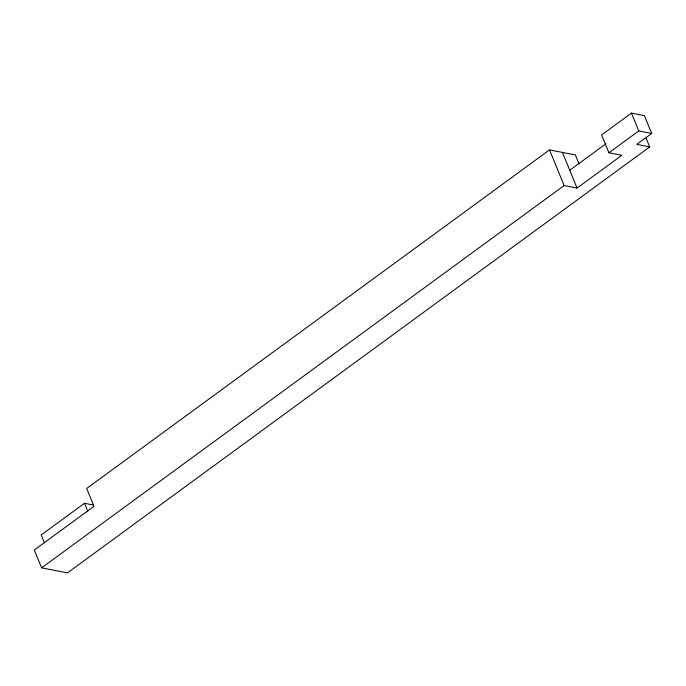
<?xml version="1.0" encoding="UTF-8"?>
<svg xmlns="http://www.w3.org/2000/svg" width="686" height="686" viewBox="0 0 686 686"><rect width="100%" height="100%" fill="white"/><g stroke="black" fill="none" stroke-linecap="round" stroke-linejoin="round"><path stroke-width="1.03" d="M579.018 163.868L575.365 154.95L549.503 149.891L86.702 488.483L94.016 506.319L34.3 550.009L41.614 567.837L67.477 572.887L649.702 146.915L646.049 138.006M93.236 504.99L84.507 503.284L41.211 534.96L44.461 542.883M649.702 146.915L636.771 144.386L651.7 133.47L644.386 115.634L631.454 113.113L601.596 134.953L608.911 152.781L621.842 155.31L577.055 188.075L564.124 185.546L41.614 567.837M569.74 170.248L605.918 143.786M608.911 152.781L638.769 130.94L651.7 133.47M631.454 113.113L638.769 130.94M562.434 152.421L577.055 188.075M549.503 149.891L564.124 185.546M84.507 503.284L87.757 511.207"/></g></svg>
